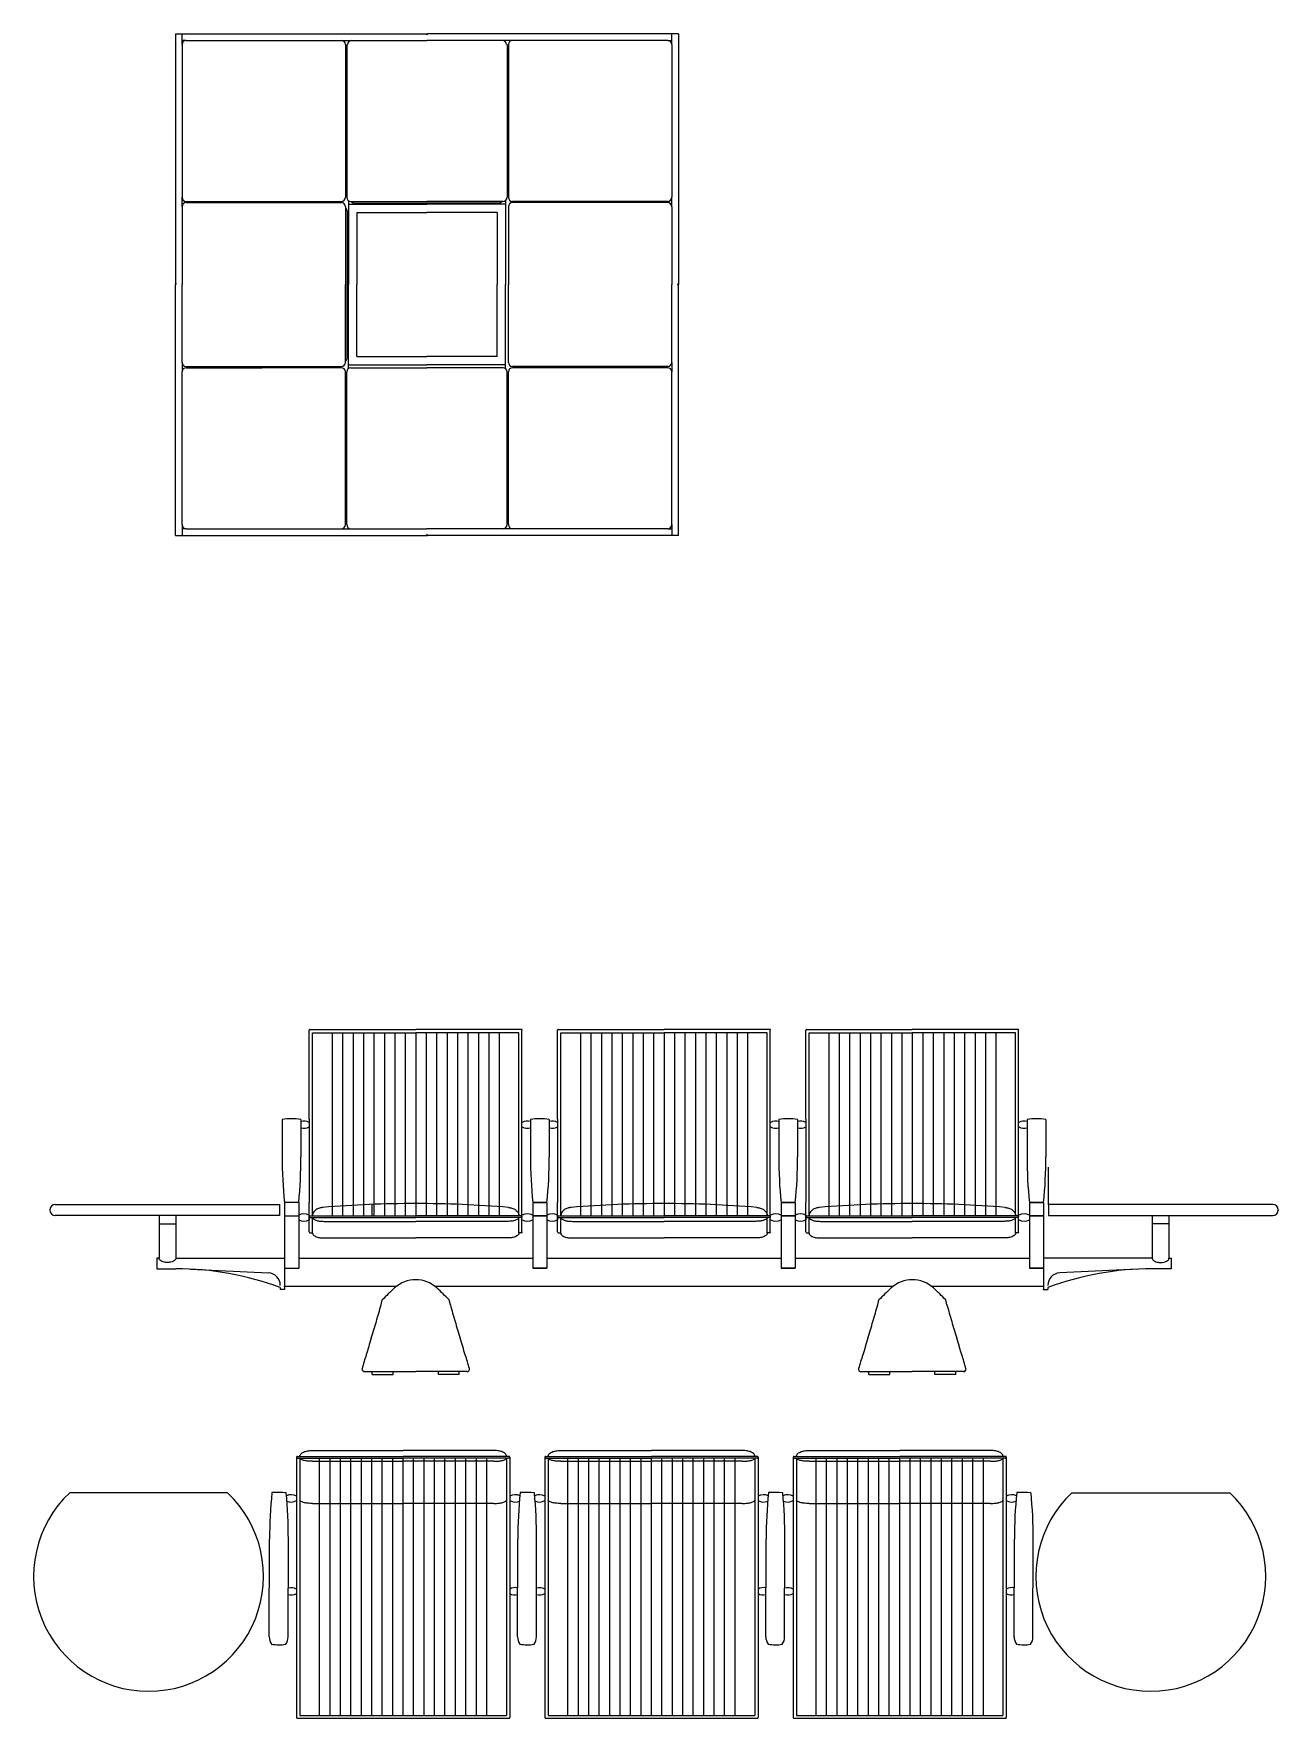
# Model space of a CAD drawing. Header units: millimetres. Extents: x 421 to 3085, y -1408 to 277.
# Drawn here: x 420.7 to 718.5, y -1394.7 to -991.8 of the extents above; entities that cross this region are included whole.
import ezdxf

# ---------------------------------------------------------------- set-up
doc = ezdxf.new("R2010")
doc.units = ezdxf.units.MM

msp = doc.modelspace()

# ---------------------------------------------------------------- linework, layer by layer
at = {"color": 18, "true_color": 0x000000}
for p, q in [((454.62, -991.83), (454.62, -1051.83)), ((454.62, -991.83), (454.62, -1051.48)), ((454.62, -991.83), (454.62, -1051.48)), ((454.62, -991.83), (514.97, -991.83)), ((456.22, -994.43), (456.22, -991.83)), ((457.22, -993.43), (456.22, -993.43)), ((456.22, -994.43), (456.22, -1030.93)), ((457.22, -993.43), (494.32, -993.43)), ((494.32, -993.43), (496.82, -993.43)), ((495.32, -994.43), (495.32, -1030.93)), ((495.62, -994.43), (495.62, -1030.93)), ((496.82, -993.43), (514.82, -993.43)), ((514.67, -991.83), (514.82, -992.13)), ((514.82, -992.13), (514.97, -991.83)), ((532.82, -993.43), (514.82, -993.43)), ((575.02, -991.83), (514.97, -991.83)), ((535.32, -993.43), (532.82, -993.43)), ((534.02, -994.43), (534.02, -1030.93)), ((534.32, -994.43), (534.32, -1030.93)), ((572.42, -993.43), (535.32, -993.43)), ((572.42, -993.43), (573.42, -993.43)), ((573.42, -994.43), (573.42, -991.83)), ((573.42, -994.43), (573.42, -1030.93)), ((575.02, -991.83), (575.02, -1051.83)), ((456.22, -1033.23), (456.22, -1030.93)), ((573.42, -1033.23), (573.42, -1030.93)), ((456.22, -1033.23), (456.22, -1051.83)), ((457.22, -1031.93), (494.32, -1031.93)), ((457.22, -1032.23), (494.32, -1032.23)), ((495.32, -1033.23), (495.32, -1051.83)), ((495.32, -1033.49), (495.72, -1034.16)), ((495.72, -1034.16), (495.72, -1051.83)), ((496.02, -1031.73), (496.02, -1051.83)), ((496.02, -1032.63), (514.82, -1032.63)), ((496.62, -1031.93), (514.82, -1031.93)), ((496.7, -1031.93), (497.21, -1032.33)), ((497.21, -1032.33), (514.82, -1032.33)), ((498.02, -1034.63), (498.02, -1051.83)), ((498.02, -1034.63), (514.82, -1034.63)), ((533.02, -1031.93), (514.82, -1031.93)), ((532.3, -1032.33), (514.82, -1032.33)), ((533.62, -1032.63), (514.82, -1032.63)), ((531.62, -1034.63), (514.82, -1034.63)), ((531.62, -1034.63), (531.62, -1051.83)), ((532.9, -1031.93), (532.3, -1032.33)), ((533.62, -1031.73), (533.62, -1051.83)), ((534.32, -1033.23), (534.32, -1051.83)), ((572.42, -1031.93), (535.32, -1031.93)), ((572.42, -1032.23), (535.32, -1032.23)), ((573.42, -1033.23), (573.42, -1051.83)), ((454.62, -1051.48), (454.92, -1051.63)), ((454.92, -1051.63), (454.62, -1051.78)), ((454.62, -1111.83), (454.62, -1051.78)), ((454.62, -1111.83), (454.62, -1051.78)), ((454.62, -1111.83), (454.62, -1051.83)), ((456.22, -1070.43), (456.22, -1051.83)), ((495.32, -1070.43), (495.32, -1051.83)), ((495.72, -1069.53), (495.72, -1051.83)), ((496.02, -1071.93), (496.02, -1051.83)), ((498.02, -1069.03), (498.02, -1051.83)), ((531.62, -1069.03), (531.62, -1051.83)), ((533.62, -1071.93), (533.62, -1051.83)), ((534.32, -1070.43), (534.32, -1051.83)), ((573.42, -1070.43), (573.42, -1051.83)), ((575.02, -1051.68), (574.72, -1051.83)), ((574.72, -1051.83), (575.02, -1051.98)), ((575.02, -1111.83), (575.02, -1051.83)), ((456.22, -1070.43), (456.22, -1072.73)), ((457.22, -1071.43), (494.32, -1071.43)), ((495.32, -1070.28), (495.72, -1069.53)), ((496.02, -1071.03), (514.82, -1071.03)), ((498.02, -1069.03), (514.82, -1069.03)), ((531.62, -1069.03), (514.82, -1069.03)), ((533.62, -1071.03), (514.82, -1071.03)), ((572.42, -1071.43), (535.32, -1071.43)), ((573.42, -1070.43), (573.42, -1072.73)), ((456.22, -1109.23), (456.22, -1072.73)), ((456.22, -1109.23), (456.22, -1072.73)), ((457.22, -1071.73), (475.42, -1071.73)), ((494.32, -1071.73), (475.42, -1071.73)), ((495.32, -1109.23), (495.32, -1072.73)), ((495.62, -1109.23), (495.62, -1072.73)), ((495.62, -1109.23), (495.62, -1072.73)), ((496.62, -1071.73), (514.82, -1071.73)), ((533.02, -1071.73), (514.82, -1071.73)), ((534.02, -1109.23), (534.02, -1072.73)), ((534.32, -1109.23), (534.32, -1072.73)), ((572.42, -1071.73), (535.32, -1071.73)), ((573.42, -1109.23), (573.42, -1072.73)), ((454.62, -1111.83), (514.67, -1111.83)), ((454.62, -1111.83), (514.67, -1111.83)), ((456.22, -1109.23), (456.22, -1111.83)), ((457.22, -1110.23), (456.22, -1110.23)), ((457.22, -1110.23), (496.62, -1110.23)), ((496.62, -1110.23), (496.82, -1110.23)), ((496.82, -1110.23), (514.82, -1110.23)), ((514.67, -1111.83), (514.82, -1111.53)), ((514.67, -1111.83), (514.97, -1111.83)), ((532.82, -1110.23), (514.82, -1110.23)), ((514.82, -1111.53), (514.97, -1111.83)), ((575.02, -1111.83), (514.97, -1111.83)), ((575.02, -1111.83), (514.97, -1111.83)), ((535.32, -1110.23), (532.82, -1110.23)), ((572.42, -1110.23), (535.32, -1110.23)), ((572.42, -1110.23), (573.42, -1110.23)), ((573.42, -1109.23), (573.42, -1111.83)), ((486.64, -1251.45), (486.64, -1230.16)), ((486.84, -1229.96), (512.14, -1229.96)), ((487.44, -1230.76), (512.14, -1230.76)), ((487.44, -1274.55), (487.44, -1230.76)), ((492.14, -1230.76), (492.14, -1274.55)), ((494.64, -1230.76), (494.64, -1274.55)), ((497.14, -1230.76), (497.14, -1274.55)), ((499.64, -1230.76), (499.64, -1274.55)), ((502.14, -1230.76), (502.14, -1274.55)), ((504.64, -1230.76), (504.64, -1274.55)), ((507.14, -1230.76), (507.14, -1274.55)), ((509.64, -1230.76), (509.64, -1274.55)), ((537.44, -1229.96), (512.14, -1229.96)), ((512.14, -1230.76), (512.14, -1274.55)), ((512.14, -1230.76), (512.14, -1274.55)), ((512.14, -1230.76), (512.14, -1274.55)), ((512.14, -1230.76), (512.14, -1274.55)), ((536.84, -1230.76), (512.14, -1230.76)), ((514.64, -1230.76), (514.64, -1274.55)), ((517.14, -1230.76), (517.14, -1274.55)), ((519.64, -1230.76), (519.64, -1274.55)), ((522.14, -1230.76), (522.14, -1274.55)), ((524.64, -1230.76), (524.64, -1274.55)), ((527.14, -1230.76), (527.14, -1274.55)), ((529.64, -1230.76), (529.64, -1274.55)), ((532.14, -1230.76), (532.14, -1274.55)), ((536.84, -1274.55), (536.84, -1230.76)), ((537.44, -1229.96), (537.44, -1278.6)), ((546.05, -1251.45), (546.05, -1230.16)), ((546.25, -1229.96), (571.55, -1229.96)), ((546.85, -1230.76), (571.55, -1230.76)), ((546.85, -1274.55), (546.85, -1230.76)), ((551.55, -1230.76), (551.55, -1274.55)), ((554.05, -1230.76), (554.05, -1274.55)), ((556.55, -1230.76), (556.55, -1274.55)), ((559.05, -1230.76), (559.05, -1274.55)), ((561.55, -1230.76), (561.55, -1274.55)), ((564.05, -1230.76), (564.05, -1274.55)), ((566.55, -1230.76), (566.55, -1274.55)), ((569.05, -1230.76), (569.05, -1274.55)), ((596.85, -1229.96), (571.55, -1229.96)), ((596.25, -1230.76), (571.55, -1230.76)), ((571.55, -1230.76), (571.55, -1274.55)), ((571.55, -1230.76), (571.55, -1274.55)), ((571.55, -1230.76), (571.55, -1274.55)), ((571.55, -1230.76), (571.55, -1274.55)), ((574.05, -1230.76), (574.05, -1274.55)), ((576.55, -1230.76), (576.55, -1274.55)), ((579.05, -1230.76), (579.05, -1274.55)), ((581.55, -1230.76), (581.55, -1274.55)), ((584.05, -1230.76), (584.05, -1274.55)), ((586.55, -1230.76), (586.55, -1274.55)), ((589.05, -1230.76), (589.05, -1274.55)), ((591.55, -1230.76), (591.55, -1274.55)), ((596.25, -1274.55), (596.25, -1230.76)), ((596.85, -1229.96), (596.85, -1278.6)), ((605.46, -1251.45), (605.46, -1230.16)), ((605.66, -1229.96), (630.96, -1229.96)), ((606.26, -1274.55), (606.26, -1230.76)), ((606.26, -1230.76), (630.96, -1230.76)), ((610.96, -1230.76), (610.96, -1274.55)), ((613.46, -1230.76), (613.46, -1274.55)), ((615.96, -1230.76), (615.96, -1274.55)), ((618.46, -1230.76), (618.46, -1274.55)), ((620.96, -1230.76), (620.96, -1274.55)), ((623.46, -1230.76), (623.46, -1274.55)), ((625.96, -1230.76), (625.96, -1274.55)), ((628.46, -1230.76), (628.46, -1274.55)), ((656.26, -1229.96), (630.96, -1229.96)), ((655.66, -1230.76), (630.96, -1230.76)), ((630.96, -1230.76), (630.96, -1274.55)), ((630.96, -1230.76), (630.96, -1274.55)), ((630.96, -1230.76), (630.96, -1274.55)), ((630.96, -1230.76), (630.96, -1274.55)), ((633.46, -1230.76), (633.46, -1274.55)), ((635.96, -1230.76), (635.96, -1274.55)), ((638.46, -1230.76), (638.46, -1274.55)), ((640.96, -1230.76), (640.96, -1274.55)), ((643.46, -1230.76), (643.46, -1274.55)), ((645.96, -1230.76), (645.96, -1274.55)), ((648.46, -1230.76), (648.46, -1274.55)), ((650.96, -1230.76), (650.96, -1274.55)), ((655.66, -1274.55), (655.66, -1230.76)), ((656.26, -1229.96), (656.26, -1278.6)), ((480.18, -1251.53), (480.18, -1260.45)), ((484.68, -1251.53), (484.68, -1260.45)), ((486.63, -1252.21), (486.63, -1253.28)), ((486.64, -1251.45), (486.64, -1271.35)), ((539.59, -1251.53), (539.59, -1260.45)), ((539.59, -1251.53), (539.59, -1260.45)), ((544.09, -1251.53), (544.09, -1260.45)), ((544.09, -1251.53), (544.09, -1260.45)), ((546.04, -1252.21), (546.04, -1253.28)), ((546.05, -1251.45), (546.05, -1271.35)), ((599, -1251.53), (599, -1260.45)), ((599, -1251.53), (599, -1260.45)), ((599, -1251.53), (599, -1260.45)), ((599, -1251.53), (599, -1260.45)), ((599, -1251.53), (599, -1260.45)), ((599, -1251.53), (599, -1260.45)), ((599, -1251.53), (599, -1260.45)), ((599, -1251.53), (599, -1260.45)), ((599, -1251.96), (599, -1260.89)), ((603.5, -1251.53), (603.5, -1260.45)), ((605.45, -1252.21), (605.45, -1253.28)), ((605.46, -1251.45), (605.46, -1271.35)), ((658.42, -1251.53), (658.42, -1260.45)), ((658.42, -1251.53), (658.42, -1260.45)), ((658.42, -1251.53), (658.42, -1260.45)), ((662.92, -1251.53), (662.92, -1260.45)), ((425.9, -1271.84), (429.22, -1271.84)), ((429.22, -1271.84), (479.56, -1271.84)), ((479.56, -1271.84), (479.56, -1274.5)), ((484.13, -1271.35), (480.73, -1271.35)), ((480.73, -1271.35), (480.73, -1287.1)), ((484.13, -1271.35), (484.13, -1287.1)), ((486.64, -1278.4), (486.64, -1271.35)), ((501.63, -1271.84), (501.63, -1274.5)), ((540.14, -1271.35), (540.14, -1287.1)), ((540.14, -1271.35), (540.14, -1287.1)), ((540.14, -1271.35), (543.54, -1271.35)), ((543.54, -1271.35), (540.14, -1271.35)), ((543.54, -1271.35), (543.54, -1287.1)), ((543.54, -1271.35), (543.54, -1287.1)), ((546.05, -1278.4), (546.05, -1271.35)), ((599.55, -1271.35), (599.55, -1287.1)), ((599.55, -1271.35), (599.55, -1287.1)), ((599.55, -1271.35), (599.55, -1287.1)), ((602.95, -1271.35), (599.55, -1271.35)), ((602.95, -1271.35), (599.55, -1271.35)), ((599.55, -1271.35), (602.95, -1271.35)), ((602.95, -1271.35), (602.95, -1287.1)), ((605.46, -1278.4), (605.46, -1271.35)), ((658.97, -1271.35), (658.97, -1287.1)), ((658.97, -1271.35), (658.97, -1287.1)), ((658.97, -1271.35), (658.97, -1287.1)), ((662.37, -1271.35), (658.97, -1271.35)), ((662.37, -1271.35), (658.97, -1271.35)), ((658.97, -1271.35), (662.37, -1271.35)), ((662.37, -1271.35), (662.37, -1287.1)), ((713.88, -1271.84), (663.53, -1271.84)), ((663.53, -1271.84), (663.53, -1274.5)), ((710.71, -1271.84), (666.7, -1271.84)), ((712.7, -1271.84), (710.71, -1271.84)), ((717.2, -1271.84), (713.88, -1271.84)), ((479.56, -1274.5), (425.9, -1274.5)), ((450.73, -1274.5), (450.73, -1284.7)), ((450.73, -1276.5), (454.73, -1276.5)), ((454.73, -1274.5), (454.73, -1284.7)), ((480.73, -1274.54), (484.13, -1274.54)), ((484.13, -1274.41), (484.13, -1275.51)), ((486.63, -1274.43), (486.63, -1275.5)), ((486.84, -1274.55), (512.14, -1274.55)), ((486.84, -1274.95), (512.14, -1274.95)), ((487.44, -1278.67), (487.44, -1274.95)), ((490.2, -1275.87), (512.14, -1275.87)), ((537.44, -1274.55), (512.14, -1274.55)), ((537.44, -1274.95), (512.14, -1274.95)), ((534.07, -1275.87), (512.14, -1275.87)), ((536.84, -1278.67), (536.84, -1274.95)), ((540.14, -1274.41), (540.14, -1275.51)), ((543.54, -1274.54), (540.14, -1274.54)), ((540.14, -1274.54), (543.54, -1274.54)), ((543.54, -1274.41), (543.54, -1275.51)), ((546.04, -1274.43), (546.04, -1275.5)), ((546.25, -1274.55), (571.55, -1274.55)), ((546.25, -1274.95), (571.55, -1274.95)), ((546.85, -1278.67), (546.85, -1274.95)), ((549.61, -1275.87), (571.55, -1275.87)), ((596.85, -1274.55), (571.55, -1274.55)), ((596.85, -1274.95), (571.55, -1274.95)), ((593.49, -1275.87), (571.55, -1275.87)), ((596.25, -1278.67), (596.25, -1274.95)), ((599.55, -1274.41), (599.55, -1275.51)), ((599.55, -1274.41), (599.55, -1275.51)), ((599.55, -1274.54), (602.95, -1274.54)), ((599.55, -1274.54), (602.95, -1274.54)), ((602.95, -1274.54), (599.55, -1274.54)), ((602.95, -1274.41), (602.95, -1275.51)), ((605.45, -1274.43), (605.45, -1275.5)), ((605.66, -1274.55), (630.96, -1274.55)), ((605.66, -1274.95), (630.96, -1274.95)), ((606.26, -1278.67), (606.26, -1274.95)), ((609.02, -1275.87), (630.96, -1275.87)), ((656.26, -1274.55), (630.96, -1274.55)), ((656.26, -1274.95), (630.96, -1274.95)), ((652.9, -1275.87), (630.96, -1275.87)), ((655.66, -1278.67), (655.66, -1274.95)), ((658.97, -1274.41), (658.97, -1275.51)), ((658.97, -1274.54), (662.37, -1274.54)), ((658.97, -1274.54), (662.37, -1274.54)), ((662.37, -1274.54), (658.97, -1274.54)), ((662.37, -1274.41), (662.37, -1275.51)), ((663.53, -1274.5), (717.2, -1274.5)), ((666.7, -1274.5), (712.7, -1274.5)), ((688.37, -1274.5), (688.37, -1284.7)), ((692.37, -1276.5), (688.37, -1276.5)), ((692.37, -1274.5), (692.37, -1284.7)), ((486.84, -1278.6), (487.44, -1278.6)), ((487.44, -1278.72), (487.44, -1278.71)), ((490.2, -1279.85), (512.14, -1279.85)), ((534.07, -1279.85), (512.14, -1279.85)), ((537.44, -1278.6), (536.84, -1278.6)), ((546.25, -1278.6), (546.85, -1278.6)), ((546.85, -1278.72), (546.85, -1278.71)), ((549.61, -1279.85), (571.55, -1279.85)), ((593.49, -1279.85), (571.55, -1279.85)), ((596.85, -1278.6), (596.25, -1278.6)), ((605.66, -1278.6), (606.26, -1278.6)), ((606.26, -1278.72), (606.26, -1278.71)), ((609.02, -1279.85), (630.96, -1279.85)), ((652.9, -1279.85), (630.96, -1279.85)), ((656.26, -1278.6), (655.66, -1278.6)), ((450.73, -1284.7), (450.16, -1284.7)), ((450.16, -1284.7), (450.16, -1287.2)), ((454.73, -1284.7), (480.73, -1284.7)), ((480.73, -1284.7), (480.73, -1292.2)), ((484.13, -1284.7), (540.14, -1284.7)), ((543.54, -1284.7), (599.55, -1284.7)), ((602.95, -1284.7), (658.97, -1284.7)), ((688.37, -1284.7), (662.37, -1284.7)), ((662.37, -1284.7), (662.37, -1292.2)), ((692.37, -1284.7), (692.93, -1284.7)), ((692.93, -1284.7), (692.93, -1287.2)), ((450.16, -1287.2), (454.73, -1287.2)), ((458.26, -1287.29), (476.88, -1288.21)), ((480.73, -1287.1), (484.13, -1287.1)), ((543.54, -1287.1), (540.14, -1287.1)), ((540.14, -1287.1), (543.54, -1287.1)), ((599.55, -1287.1), (602.95, -1287.1)), ((599.55, -1287.1), (602.95, -1287.1)), ((602.95, -1287.1), (599.55, -1287.1)), ((658.97, -1287.1), (662.37, -1287.1)), ((658.97, -1287.1), (662.37, -1287.1)), ((662.37, -1287.1), (658.97, -1287.1)), ((684.84, -1287.29), (666.22, -1288.21)), ((692.93, -1287.2), (688.37, -1287.2)), ((479.73, -1291.7), (479.73, -1292.2)), ((480.73, -1292.2), (479.73, -1292.2)), ((507.48, -1291.45), (480.73, -1291.45)), ((626.3, -1291.45), (516.79, -1291.45)), ((662.37, -1291.45), (635.61, -1291.45)), ((662.37, -1292.2), (663.37, -1292.2)), ((663.37, -1291.7), (663.37, -1292.2)), ((503.85, -1295.81), (504.14, -1294.66)), ((520.42, -1295.81), (520.14, -1294.66)), ((622.67, -1295.81), (622.96, -1294.66)), ((639.25, -1295.81), (638.96, -1294.66)), ((499.87, -1311.81), (512.14, -1311.81)), ((501.72, -1312.51), (501.72, -1311.81)), ((501.72, -1312.51), (506.72, -1312.51)), ((506.72, -1312.51), (506.72, -1311.81)), ((524.35, -1311.81), (512.14, -1311.81)), ((517.55, -1312.51), (517.55, -1311.81)), ((522.55, -1312.51), (517.55, -1312.51)), ((522.55, -1312.51), (522.55, -1311.81)), ((618.75, -1311.81), (630.96, -1311.81)), ((620.54, -1312.51), (620.54, -1311.81)), ((620.54, -1312.51), (625.54, -1312.51)), ((625.54, -1312.51), (625.54, -1311.81)), ((643.22, -1311.81), (630.96, -1311.81)), ((636.38, -1312.51), (636.38, -1311.81)), ((641.38, -1312.51), (636.38, -1312.51)), ((641.38, -1312.51), (641.38, -1311.81)), ((483.64, -1332.29), (483.64, -1394.52)), ((483.84, -1332.09), (509.14, -1332.09)), ((483.84, -1332.49), (509.14, -1332.49)), ((484.44, -1331.96), (484.44, -1332.09)), ((484.44, -1332.49), (484.44, -1394.03)), ((487.44, -1330.66), (509.14, -1330.66)), ((487.44, -1333.26), (509.14, -1333.26)), ((489.14, -1394.03), (489.14, -1332.49)), ((491.64, -1394.03), (491.64, -1332.49)), ((494.14, -1394.03), (494.14, -1332.49)), ((496.64, -1394.03), (496.64, -1332.49)), ((499.14, -1394.03), (499.14, -1332.49)), ((501.64, -1394.03), (501.64, -1332.49)), ((504.14, -1394.03), (504.14, -1332.49)), ((506.64, -1394.03), (506.64, -1332.49)), ((530.84, -1330.66), (509.14, -1330.66)), ((534.44, -1332.09), (509.14, -1332.09)), ((509.14, -1394.03), (509.14, -1332.49)), ((534.44, -1332.49), (509.14, -1332.49)), ((530.84, -1333.26), (509.14, -1333.26)), ((511.64, -1394.03), (511.64, -1332.49)), ((514.14, -1394.03), (514.14, -1332.49)), ((516.64, -1394.03), (516.64, -1332.49)), ((519.14, -1394.03), (519.14, -1332.49)), ((521.64, -1394.03), (521.64, -1332.49)), ((524.14, -1394.03), (524.14, -1332.49)), ((526.64, -1394.03), (526.64, -1332.49)), ((529.14, -1394.03), (529.14, -1332.49)), ((533.84, -1331.96), (533.84, -1332.09)), ((533.84, -1332.49), (533.84, -1394.03)), ((534.64, -1332.29), (534.64, -1394.52)), ((543.05, -1332.29), (543.05, -1394.52)), ((543.25, -1332.09), (568.55, -1332.09)), ((543.25, -1332.49), (568.55, -1332.49)), ((543.85, -1331.96), (543.85, -1332.09)), ((543.85, -1332.49), (543.85, -1394.03)), ((546.85, -1330.66), (568.55, -1330.66)), ((546.85, -1333.26), (568.55, -1333.26)), ((548.55, -1394.03), (548.55, -1332.49)), ((551.05, -1394.03), (551.05, -1332.49)), ((553.55, -1394.03), (553.55, -1332.49)), ((556.05, -1394.03), (556.05, -1332.49)), ((558.55, -1394.03), (558.55, -1332.49)), ((561.05, -1394.03), (561.05, -1332.49)), ((563.55, -1394.03), (563.55, -1332.49)), ((566.05, -1394.03), (566.05, -1332.49)), ((590.25, -1330.66), (568.55, -1330.66)), ((593.85, -1332.09), (568.55, -1332.09)), ((568.55, -1394.03), (568.55, -1332.49)), ((593.85, -1332.49), (568.55, -1332.49)), ((590.25, -1333.26), (568.55, -1333.26)), ((571.05, -1394.03), (571.05, -1332.49)), ((573.55, -1394.03), (573.55, -1332.49)), ((576.05, -1394.03), (576.05, -1332.49)), ((578.55, -1394.03), (578.55, -1332.49)), ((581.05, -1394.03), (581.05, -1332.49)), ((583.55, -1394.03), (583.55, -1332.49)), ((586.05, -1394.03), (586.05, -1332.49)), ((588.55, -1394.03), (588.55, -1332.49)), ((593.25, -1331.96), (593.25, -1332.09)), ((593.25, -1332.49), (593.25, -1394.03)), ((594.05, -1332.29), (594.05, -1394.52)), ((602.45, -1332.29), (602.45, -1394.52)), ((602.65, -1332.09), (627.95, -1332.09)), ((602.65, -1332.49), (627.95, -1332.49)), ((603.25, -1331.96), (603.25, -1332.09)), ((603.25, -1332.49), (603.25, -1394.03)), ((606.25, -1330.66), (627.95, -1330.66)), ((606.25, -1333.26), (627.95, -1333.26)), ((607.95, -1394.03), (607.95, -1332.49)), ((610.45, -1394.03), (610.45, -1332.49)), ((612.95, -1394.03), (612.95, -1332.49)), ((615.45, -1394.03), (615.45, -1332.49)), ((617.95, -1394.03), (617.95, -1332.49)), ((620.45, -1394.03), (620.45, -1332.49)), ((622.95, -1394.03), (622.95, -1332.49)), ((625.45, -1394.03), (625.45, -1332.49)), ((649.65, -1330.66), (627.95, -1330.66)), ((653.25, -1332.09), (627.95, -1332.09)), ((627.95, -1394.03), (627.95, -1332.49)), ((653.25, -1332.49), (627.95, -1332.49)), ((649.65, -1333.26), (627.95, -1333.26)), ((630.45, -1394.03), (630.45, -1332.49)), ((632.95, -1394.03), (632.95, -1332.49)), ((635.45, -1394.03), (635.45, -1332.49)), ((637.95, -1394.03), (637.95, -1332.49)), ((640.45, -1394.03), (640.45, -1332.49)), ((642.95, -1394.03), (642.95, -1332.49)), ((645.45, -1394.03), (645.45, -1332.49)), ((647.95, -1394.03), (647.95, -1332.49)), ((652.65, -1331.96), (652.65, -1332.09)), ((652.65, -1332.49), (652.65, -1394.03)), ((653.45, -1332.29), (653.45, -1394.52)), ((434.36, -1340.76), (429.35, -1340.76)), ((467.1, -1340.76), (434.36, -1340.76)), ((669.15, -1340.76), (701.89, -1340.76)), ((701.89, -1340.76), (706.9, -1340.76)), ((487.45, -1343.34), (509.14, -1343.34)), ((530.83, -1343.34), (509.14, -1343.34)), ((546.86, -1343.34), (568.55, -1343.34)), ((590.24, -1343.34), (568.55, -1343.34)), ((606.26, -1343.34), (627.95, -1343.34)), ((649.64, -1343.34), (627.95, -1343.34)), ((477.1, -1375.2), (477.16, -1351.9)), ((481.6, -1375.21), (481.66, -1351.91)), ((536.5, -1375.2), (536.56, -1351.9)), ((541, -1375.21), (541.06, -1351.91)), ((595.91, -1375.2), (595.97, -1351.9)), ((600.41, -1375.21), (600.47, -1351.91)), ((655.32, -1375.2), (655.37, -1351.9)), ((659.82, -1375.21), (659.87, -1351.91)), ((483.84, -1394.72), (534.44, -1394.72)), ((484.44, -1394.03), (533.84, -1394.03)), ((543.25, -1394.72), (593.85, -1394.72)), ((543.85, -1394.03), (593.25, -1394.03)), ((602.65, -1394.72), (653.25, -1394.72)), ((603.25, -1394.03), (652.65, -1394.03))]:
    msp.add_line(p, q, dxfattribs=at)
at = {"color": 18, "linetype": 'ByBlock', "true_color": 0x000000}
for p, q in [((663.53, -1271.78), (663.53, -1262.95)), ((480.73, -1291.52), (480.73, -1292.2)), ((662.37, -1291.52), (662.37, -1292.2))]:
    msp.add_line(p, q, dxfattribs=at)
at = {"color": 18, "true_color": 0x000000}
for points in [[(489.91, -1272.55, 0.054131), (489.11, -1272.7, 0.084331), (488.24, -1273.13, 0.106449), (487.63, -1273.81, 0.129977), (487.44, -1274.55, 0.129977)], [(534.36, -1272.55, -0.054131), (535.17, -1272.7, -0.084331), (536.03, -1273.13, -0.106449), (536.64, -1273.81, -0.129977), (536.84, -1274.55, -0.129977)], [(549.32, -1272.55, 0.054131), (548.52, -1272.7, 0.084331), (547.66, -1273.13, 0.106449), (547.04, -1273.81, 0.129977), (546.85, -1274.55, 0.129977)], [(593.78, -1272.55, -0.054131), (594.58, -1272.7, -0.084331), (595.44, -1273.13, -0.106449), (596.05, -1273.81, -0.129977), (596.25, -1274.55, -0.129977)], [(608.73, -1272.55, 0.054131), (607.93, -1272.7, 0.084331), (607.07, -1273.13, 0.106449), (606.45, -1273.81, 0.129977), (606.26, -1274.55, 0.129977)], [(653.19, -1272.55, -0.054131), (653.99, -1272.7, -0.084331), (654.85, -1273.13, -0.106449), (655.47, -1273.81, -0.129977), (655.66, -1274.55, -0.129977)], [(487.44, -1274.95, 0.226321), (487.57, -1275.23, 0.089484), (488.24, -1275.6, 0.046413), (489.07, -1275.8, 0.034515), (490.2, -1275.87, 0.034515)], [(536.84, -1274.95, -0.226321), (536.7, -1275.23, -0.089484), (536.03, -1275.6, -0.046413), (535.21, -1275.8, -0.034515), (534.07, -1275.87, -0.034515)], [(546.85, -1274.95, 0.226321), (546.98, -1275.23, 0.089484), (547.66, -1275.6, 0.046413), (548.48, -1275.8, 0.034515), (549.61, -1275.87, 0.034515)], [(596.25, -1274.95, -0.226321), (596.11, -1275.23, -0.089484), (595.44, -1275.6, -0.046413), (594.62, -1275.8, -0.034515), (593.49, -1275.87, -0.034515)], [(606.26, -1274.95, 0.226321), (606.4, -1275.23, 0.089484), (607.07, -1275.6, 0.046413), (607.89, -1275.8, 0.034515), (609.02, -1275.87, 0.034515)], [(655.66, -1274.95, -0.226321), (655.52, -1275.23, -0.089484), (654.85, -1275.6, -0.046413), (654.03, -1275.8, -0.034515), (652.9, -1275.87, -0.034515)], [(487.44, -1278.67, 0.218979), (487.62, -1279.11, 0.098709), (488.35, -1279.56, 0.05603), (489.26, -1279.79, 0.032756), (490.2, -1279.85, 0.042752)], [(536.84, -1278.67, -0.218979), (536.65, -1279.11, -0.098709), (535.92, -1279.56, -0.05603), (535.01, -1279.79, -0.032756), (534.07, -1279.85, -0.042752)], [(546.85, -1278.67, 0.218979), (547.03, -1279.11, 0.098709), (547.76, -1279.56, 0.05603), (548.67, -1279.79, 0.032756), (549.61, -1279.85, 0.042752)], [(596.25, -1278.67, -0.218979), (596.06, -1279.11, -0.098709), (595.33, -1279.56, -0.05603), (594.43, -1279.79, -0.032756), (593.49, -1279.85, -0.042752)], [(606.26, -1278.67, 0.218979), (606.44, -1279.11, 0.098709), (607.17, -1279.56, 0.05603), (608.08, -1279.79, 0.032756), (609.02, -1279.85, 0.042752)], [(655.66, -1278.67, -0.218979), (655.48, -1279.11, -0.098709), (654.75, -1279.56, -0.05603), (653.84, -1279.79, -0.032756), (652.9, -1279.85, -0.042752)], [(452.73, -1285.7, -0.051099), (451.92, -1285.62, -0.064948), (451.32, -1285.41, -0.104203), (450.85, -1285.04, -0.174705), (450.73, -1284.7, -0.174705)], [(454.73, -1284.7, -0.174705), (454.61, -1285.04, -0.104203), (454.14, -1285.41, -0.064948), (453.54, -1285.62, -0.051099), (452.73, -1285.7, -0.051099)], [(688.37, -1284.7, 0.174705), (688.49, -1285.04, 0.104203), (688.95, -1285.41, 0.064948), (689.56, -1285.62, 0.051099), (690.37, -1285.7, 0.051099)], [(690.37, -1285.7, 0.051099), (691.17, -1285.62, 0.064948), (691.78, -1285.41, 0.104203), (692.24, -1285.04, 0.174705), (692.37, -1284.7, 0.174705)], [(484.44, -1331.96, -0.193227), (484.61, -1331.53, -0.100049), (485.32, -1331.04, -0.057828), (486.22, -1330.77, -0.044372), (487.44, -1330.66, -0.044372)], [(487.45, -1333.26, -0.026524), (486.21, -1333.19, -0.036397), (485.32, -1333.03, -0.076097), (484.56, -1332.71, -0.259446), (484.44, -1332.49, -0.259446)], [(530.83, -1333.26, 0.026524), (532.07, -1333.19, 0.036397), (532.96, -1333.03, 0.076097), (533.72, -1332.71, 0.259446), (533.84, -1332.49, 0.259446)], [(533.84, -1331.96, 0.193227), (533.67, -1331.53, 0.100049), (532.96, -1331.04, 0.057828), (532.06, -1330.77, 0.044372), (530.84, -1330.66, 0.044372)], [(543.85, -1331.96, -0.193227), (544.02, -1331.53, -0.100049), (544.73, -1331.04, -0.057828), (545.63, -1330.77, -0.044372), (546.85, -1330.66, -0.044372)], [(546.86, -1333.26, -0.026524), (545.62, -1333.19, -0.036397), (544.73, -1333.03, -0.076097), (543.97, -1332.71, -0.259446), (543.85, -1332.49, -0.259446)], [(590.24, -1333.26, 0.026524), (591.48, -1333.19, 0.036397), (592.37, -1333.03, 0.076097), (593.12, -1332.71, 0.259446), (593.25, -1332.49, 0.259446)], [(593.25, -1331.96, 0.193227), (593.08, -1331.53, 0.100049), (592.37, -1331.04, 0.057828), (591.47, -1330.77, 0.044372), (590.25, -1330.66, 0.044372)], [(603.25, -1331.96, -0.193227), (603.42, -1331.53, -0.100049), (604.13, -1331.04, -0.057828), (605.03, -1330.77, -0.044372), (606.25, -1330.66, -0.044372)], [(606.26, -1333.26, -0.026524), (605.02, -1333.19, -0.036397), (604.13, -1333.03, -0.076097), (603.38, -1332.71, -0.259446), (603.25, -1332.49, -0.259446)], [(649.64, -1333.26, 0.026524), (650.88, -1333.19, 0.036397), (651.77, -1333.03, 0.076097), (652.53, -1332.71, 0.259446), (652.65, -1332.49, 0.259446)], [(652.65, -1331.96, 0.193227), (652.48, -1331.53, 0.100049), (651.77, -1331.04, 0.057828), (650.87, -1330.77, 0.044372), (649.65, -1330.66, 0.044372)], [(487.45, -1343.34, -0.026524), (486.21, -1343.28, -0.036397), (485.32, -1343.12, -0.076097), (484.56, -1342.79, -0.259446), (484.44, -1342.57, -0.259446)], [(530.83, -1343.34, 0.026524), (532.07, -1343.28, 0.036397), (532.96, -1343.12, 0.076097), (533.72, -1342.79, 0.259446), (533.84, -1342.57, 0.259446)], [(546.86, -1343.34, -0.026524), (545.62, -1343.28, -0.036397), (544.73, -1343.12, -0.076097), (543.97, -1342.79, -0.259446), (543.85, -1342.57, -0.259446)], [(590.24, -1343.34, 0.026524), (591.48, -1343.28, 0.036397), (592.37, -1343.12, 0.076097), (593.12, -1342.79, 0.259446), (593.25, -1342.57, 0.259446)], [(606.26, -1343.34, -0.026524), (605.02, -1343.28, -0.036397), (604.13, -1343.12, -0.076097), (603.38, -1342.79, -0.259446), (603.25, -1342.57, -0.259446)], [(649.64, -1343.34, 0.026524), (650.88, -1343.28, 0.036397), (651.77, -1343.12, 0.076097), (652.53, -1342.79, 0.259446), (652.65, -1342.57, 0.259446)]]:
    msp.add_lwpolyline(points, format="xyb", dxfattribs=at)
for centre, radius, start, end in [((457.22, -994.43), 1, 90, 180), ((494.32, -994.43), 1, 0, 90), ((496.82, -994.43), 1, 90, 180), ((532.82, -994.43), 1, 0, 90), ((535.32, -994.43), 1, 90, 180), ((572.42, -994.43), 1, 0, 90), ((457.22, -1030.93), 1, 180, 270), ((494.32, -1030.93), 1, 270, 0), ((496.62, -1030.93), 1, 180, 270), ((533.02, -1030.93), 1, 270, 0), ((535.32, -1030.93), 1, 180, 270), ((572.42, -1030.93), 1, 270, 0), ((457.22, -1033.23), 1, 90, 180), ((494.32, -1033.23), 1, 0, 90), ((535.32, -1033.23), 1, 90, 180), ((572.42, -1033.23), 1, 0, 90), ((457.22, -1070.43), 1, 180, 270), ((494.32, -1070.43), 1, 270, 0), ((535.32, -1070.43), 1, 180, 270), ((572.42, -1070.43), 1, 270, 0), ((457.22, -1072.73), 1, 90, 180), ((494.32, -1072.73), 1, 0, 90), ((496.62, -1072.73), 1, 90, 180), ((533.02, -1072.73), 1, 0, 90), ((535.32, -1072.73), 1, 90, 180), ((572.42, -1072.73), 1, 0, 90), ((457.22, -1109.23), 1, 180, 270), ((494.32, -1109.23), 1, 270, 0), ((496.62, -1109.23), 1, 180, 270), ((533.02, -1109.23), 1, 270, 0), ((535.32, -1109.23), 1, 180, 270), ((572.42, -1109.23), 1, 270, 0), ((486.84, -1230.16), 0.2, 90, 180), ((537.44, -1230.16), 0.2, 0, 90), ((537.44, -1230.16), 0.2, 0, 90), ((546.25, -1230.16), 0.2, 90, 180), ((596.85, -1230.16), 0.2, 0, 90), ((596.85, -1230.16), 0.2, 0, 90), ((605.66, -1230.16), 0.2, 90, 180), ((656.26, -1230.16), 0.2, 0, 90), ((656.26, -1230.16), 0.2, 0, 90), ((482.43, -1264.68), 13.34, 80.2929, 99.7071), ((485.37, -1254.35), 2.48, 59.4238, 106.096), ((538.9, -1254.35), 2.48, 73.904, 120.5762), ((541.84, -1264.68), 13.34, 80.2929, 99.7071), ((541.84, -1264.68), 13.34, 80.2929, 99.7071), ((544.78, -1254.35), 2.48, 59.4238, 106.096), ((544.78, -1254.35), 2.48, 59.4238, 106.096), ((598.32, -1254.35), 2.48, 73.904, 120.5762), ((598.32, -1254.35), 2.48, 73.904, 120.5762), ((598.32, -1254.35), 2.48, 73.904, 120.5762), ((601.25, -1264.68), 13.34, 80.2929, 99.7071), ((601.25, -1264.68), 13.34, 80.2929, 99.7071), ((601.25, -1264.68), 13.34, 80.2929, 99.7071), ((604.19, -1254.35), 2.48, 59.4238, 106.096), ((657.73, -1254.35), 2.48, 73.904, 120.5762), ((660.67, -1264.68), 13.34, 80.2929, 99.7071), ((660.67, -1264.68), 13.34, 80.2929, 99.7071), ((660.67, -1264.68), 13.34, 80.2929, 99.7071), ((485.37, -1251.15), 2.48, 253.904, 300.5762), ((538.9, -1251.15), 2.48, 239.4238, 286.096), ((544.78, -1251.15), 2.48, 253.904, 300.5762), ((544.78, -1251.15), 2.48, 253.904, 300.5762), ((598.32, -1251.15), 2.48, 239.4238, 286.096), ((598.32, -1251.15), 2.48, 239.4238, 286.096), ((598.32, -1251.15), 2.48, 239.4238, 286.096), ((604.19, -1251.15), 2.48, 253.904, 300.5762), ((657.73, -1251.15), 2.48, 239.4238, 286.096), ((588.45, -1260.45), 108.27, 180, 185.7777), ((376.41, -1260.45), 108.27, 354.2223, 0), ((647.86, -1260.45), 108.27, 180, 185.7777), ((647.86, -1260.45), 108.27, 180, 185.7777), ((435.82, -1260.45), 108.27, 354.2223, 0), ((435.82, -1260.45), 108.27, 354.2223, 0), ((707.27, -1260.45), 108.27, 180, 185.7777), ((707.27, -1260.45), 108.27, 180, 185.7777), ((707.27, -1260.45), 108.27, 180, 185.7777), ((495.24, -1260.45), 108.27, 354.2223, 0), ((766.68, -1260.45), 108.27, 180, 185.7777), ((766.68, -1260.45), 108.27, 180, 185.7777), ((766.68, -1260.45), 108.27, 180, 185.7777), ((554.65, -1260.45), 108.27, 354.2223, 0), ((425.9, -1273.17), 1.33, 90, 270), ((512.02, -1535.02), 263.4, 89.9749, 94.8159), ((512.25, -1535.02), 263.4, 85.1841, 90.0251), ((571.43, -1535.02), 263.4, 89.9749, 94.8159), ((571.66, -1535.02), 263.4, 85.1841, 90.0251), ((630.84, -1535.02), 263.4, 89.9749, 94.8159), ((631.07, -1535.02), 263.4, 85.1841, 90.0251), ((717.2, -1273.17), 1.33, 270, 90), ((485.37, -1276.56), 2.48, 59.4238, 119.9286), ((485.37, -1273.36), 2.48, 240.0714, 300.5762), ((486.84, -1274.75), 0.2, 90, 270), ((537.44, -1274.75), 0.2, 270, 90), ((538.9, -1276.56), 2.48, 60.0714, 120.5762), ((538.9, -1273.36), 2.48, 239.4238, 299.9286), ((544.78, -1276.56), 2.48, 59.4238, 119.9286), ((544.78, -1276.56), 2.48, 59.4238, 119.9286), ((544.78, -1273.36), 2.48, 240.0714, 300.5762), ((544.78, -1273.36), 2.48, 240.0714, 300.5762), ((546.25, -1274.75), 0.2, 90, 270), ((596.85, -1274.75), 0.2, 270, 90), ((598.32, -1276.56), 2.48, 60.0714, 120.5762), ((598.32, -1276.56), 2.48, 60.0714, 120.5762), ((598.32, -1273.36), 2.48, 239.4238, 299.9286), ((598.32, -1273.36), 2.48, 239.4238, 299.9286), ((604.19, -1276.56), 2.48, 59.4238, 119.9286), ((604.19, -1273.36), 2.48, 240.0714, 300.5762), ((605.66, -1274.75), 0.2, 90, 270), ((656.26, -1274.75), 0.2, 270, 90), ((657.73, -1276.56), 2.48, 60.0714, 120.5762), ((657.73, -1273.36), 2.48, 239.4238, 299.9286), ((486.84, -1278.4), 0.2, 180, 270), ((537.44, -1278.4), 0.2, 270, 0), ((546.25, -1278.4), 0.2, 180, 270), ((596.85, -1278.4), 0.2, 270, 0), ((605.66, -1278.4), 0.2, 180, 270), ((656.26, -1278.4), 0.2, 270, 0), ((454.73, -1358.9), 71.69, 69.5921, 90), ((476.73, -1291.2), 3, 0, 87.1812), ((688.37, -1358.9), 71.69, 90, 110.4079), ((666.37, -1291.2), 3, 92.8188, 180), ((547.47, -1336.16), 60, 132.3307, 136.2461), ((512.14, -1297.36), 7.52, 47.6693, 132.3307), ((476.8, -1336.16), 60, 43.7539, 47.6693), ((666.3, -1336.16), 60, 132.3307, 136.2461), ((630.96, -1297.36), 7.52, 47.6693, 132.3307), ((595.62, -1336.16), 60, 43.7539, 47.6693), ((404.75, -1269.82), 102.45, 344.1441, 345.3036), ((619.52, -1269.82), 102.45, 194.6964, 195.8559), ((523.57, -1269.82), 102.45, 344.1441, 345.3036), ((738.35, -1269.82), 102.45, 194.6964, 195.8559), ((127.59, -1187.33), 391.63, 343.0034, 343.3091), ((365.77, -1258.75), 142.97, 343.3091, 344.1441), ((658.5, -1258.75), 142.97, 195.8559, 196.6909), ((896.68, -1187.33), 391.63, 196.6909, 196.9966), ((246.41, -1187.33), 391.63, 343.0034, 343.3091), ((484.59, -1258.75), 142.97, 343.3091, 344.1441), ((777.33, -1258.75), 142.97, 195.8559, 196.6909), ((1015.51, -1187.33), 391.63, 196.6909, 196.9966), ((970.64, -1448.63), 490.99, 162.8457, 163.0898), ((-224.88, -1079.6), 760.19, 342.84568, 343.00337), ((1249.15, -1079.6), 760.19, 196.99663, 197.15432), ((53.63, -1448.63), 490.99, 16.9102, 17.1543), ((1089.46, -1448.63), 490.99, 162.8457, 163.0898), ((-106.05, -1079.6), 760.19, 342.84568, 343.00337), ((1367.97, -1079.6), 760.19, 196.99663, 197.15432), ((172.46, -1448.63), 490.99, 16.9102, 17.1543), ((683.23, -1365.33), 191.77, 162.5461, 163.5577), ((885.39, -1422.71), 401.88, 163.0898, 163.3876), ((138.88, -1422.71), 401.88, 16.6124, 16.9102), ((340.82, -1366.24), 192.27, 16.6819, 17.6922), ((802.28, -1366.24), 192.27, 162.3078, 163.3181), ((1004.22, -1422.71), 401.88, 163.0898, 163.3876), ((257.7, -1422.71), 401.88, 16.6124, 16.9102), ((459.87, -1365.33), 191.77, 16.4423, 17.4539), ((499.87, -1311.21), 0.6, 164.4035, 270), ((524.36, -1311.17), 0.643, 268.8731, 10.6204), ((618.74, -1311.17), 0.643, 169.3796, 271.1269), ((643.22, -1311.21), 0.6, 270, 15.5965), ((483.84, -1332.29), 0.2, 90, 270), ((534.44, -1332.29), 0.2, 270, 90), ((543.25, -1332.29), 0.2, 90, 270), ((593.85, -1332.29), 0.2, 270, 90), ((602.65, -1332.29), 0.2, 90, 270), ((653.25, -1332.29), 0.2, 270, 90), ((448.22, -1360.76), 27.5, 133.3418, 46.6582), ((590.4, -1352.19), 113.25, 174.2062, 179.8552), ((479.34, -1376.94), 36.22, 87.1652, 92.5453), ((368.41, -1351.63), 113.25, 359.8552, 5.5043), ((482.37, -1343.73), 2.48, 59.4238, 118.0272), ((535.9, -1343.73), 2.48, 62.0965, 120.5762), ((535.9, -1343.73), 2.48, 62.0965, 120.5762), ((649.81, -1352.19), 113.25, 174.2062, 179.8552), ((538.75, -1376.94), 36.22, 87.1652, 92.5453), ((427.81, -1351.63), 113.25, 359.8552, 5.5043), ((541.78, -1343.73), 2.48, 59.4238, 118.0272), ((595.31, -1343.73), 2.48, 62.0965, 120.5762), ((595.31, -1343.73), 2.48, 62.0965, 120.5762), ((709.22, -1352.19), 113.25, 174.2062, 179.8552), ((598.15, -1376.94), 36.22, 87.1652, 92.5453), ((487.22, -1351.63), 113.25, 359.8552, 5.5043), ((601.18, -1343.73), 2.48, 59.4238, 118.0272), ((654.71, -1343.73), 2.48, 62.0965, 120.5762), ((654.71, -1343.73), 2.48, 62.0965, 120.5762), ((654.71, -1343.73), 2.48, 62.0965, 120.5762), ((768.62, -1352.19), 113.25, 174.2062, 179.8552), ((657.56, -1376.94), 36.22, 87.1652, 92.5453), ((546.63, -1351.63), 113.25, 359.8552, 5.5043), ((688.02, -1360.76), 27.5, 133.3418, 46.6582), ((482.37, -1340.53), 2.48, 244.6447, 300.5762), ((535.9, -1340.53), 2.48, 239.4238, 295.0594), ((535.9, -1340.53), 2.48, 239.4238, 295.0594), ((541.78, -1340.53), 2.48, 244.6447, 300.5762), ((595.31, -1340.53), 2.48, 239.4238, 295.0594), ((595.31, -1340.53), 2.48, 239.4238, 295.0594), ((601.18, -1340.53), 2.48, 244.6447, 300.5762), ((654.71, -1340.53), 2.48, 239.4238, 295.0594), ((654.71, -1340.53), 2.48, 239.4238, 295.0594), ((654.71, -1340.53), 2.48, 239.4238, 295.0594), ((482.37, -1362.75), 2.48, 252.4172, 300.5762), ((482.37, -1365.95), 2.48, 59.4238, 107.4891), ((535.9, -1365.95), 2.48, 75.2858, 120.5762), ((535.9, -1362.75), 2.48, 239.4238, 284.6177), ((541.78, -1365.95), 2.48, 59.4238, 107.4891), ((541.78, -1362.75), 2.48, 252.4172, 300.5762), ((595.31, -1365.95), 2.48, 75.2858, 120.5762), ((595.31, -1362.75), 2.48, 239.4238, 284.6177), ((601.18, -1362.75), 2.48, 252.4172, 300.5762), ((601.18, -1365.95), 2.48, 59.4238, 107.4891), ((654.71, -1365.95), 2.48, 75.2858, 120.5762), ((654.71, -1362.75), 2.48, 239.4238, 284.6177), ((480.36, -1375.21), 3.26, 179.8552, 213.633), ((479.37, -1364.92), 12.22, 261.8579, 277.8525), ((478.34, -1375.2), 3.26, 326.0775, 359.8552), ((539.76, -1375.21), 3.26, 179.8552, 213.633), ((538.78, -1364.92), 12.22, 261.8579, 277.8525), ((537.74, -1375.2), 3.26, 326.0775, 359.8552), ((599.17, -1375.21), 3.26, 179.8552, 213.633), ((598.19, -1364.92), 12.22, 261.8579, 277.8525), ((597.15, -1375.2), 3.26, 326.0775, 359.8552), ((658.57, -1375.21), 3.26, 179.8552, 213.633), ((657.59, -1364.92), 12.22, 261.8579, 277.8525), ((656.56, -1375.2), 3.26, 326.0775, 359.8552), ((483.84, -1394.52), 0.2, 180, 270), ((534.44, -1394.52), 0.2, 270, 0), ((543.25, -1394.52), 0.2, 180, 270), ((593.85, -1394.52), 0.2, 270, 0), ((602.65, -1394.52), 0.2, 180, 270), ((653.25, -1394.52), 0.2, 270, 0)]:
    msp.add_arc(centre, radius, start, end, dxfattribs=at)
at = {"color": 18, "linetype": 'ByBlock', "true_color": 0x000000}
for p in [(663.53, -1271.84), (718.53, -1273.17), (718.53, -1273.17), (480.73, -1291.45), (662.37, -1291.45), (662.37, -1292.2)]:
    msp.add_point(p, dxfattribs=at)
msp.add_solid([(663.71, -1263.1), (663.71, -1263.16), (663.53, -1263.13)], dxfattribs=at)

doc.saveas('drawing.dxf')
